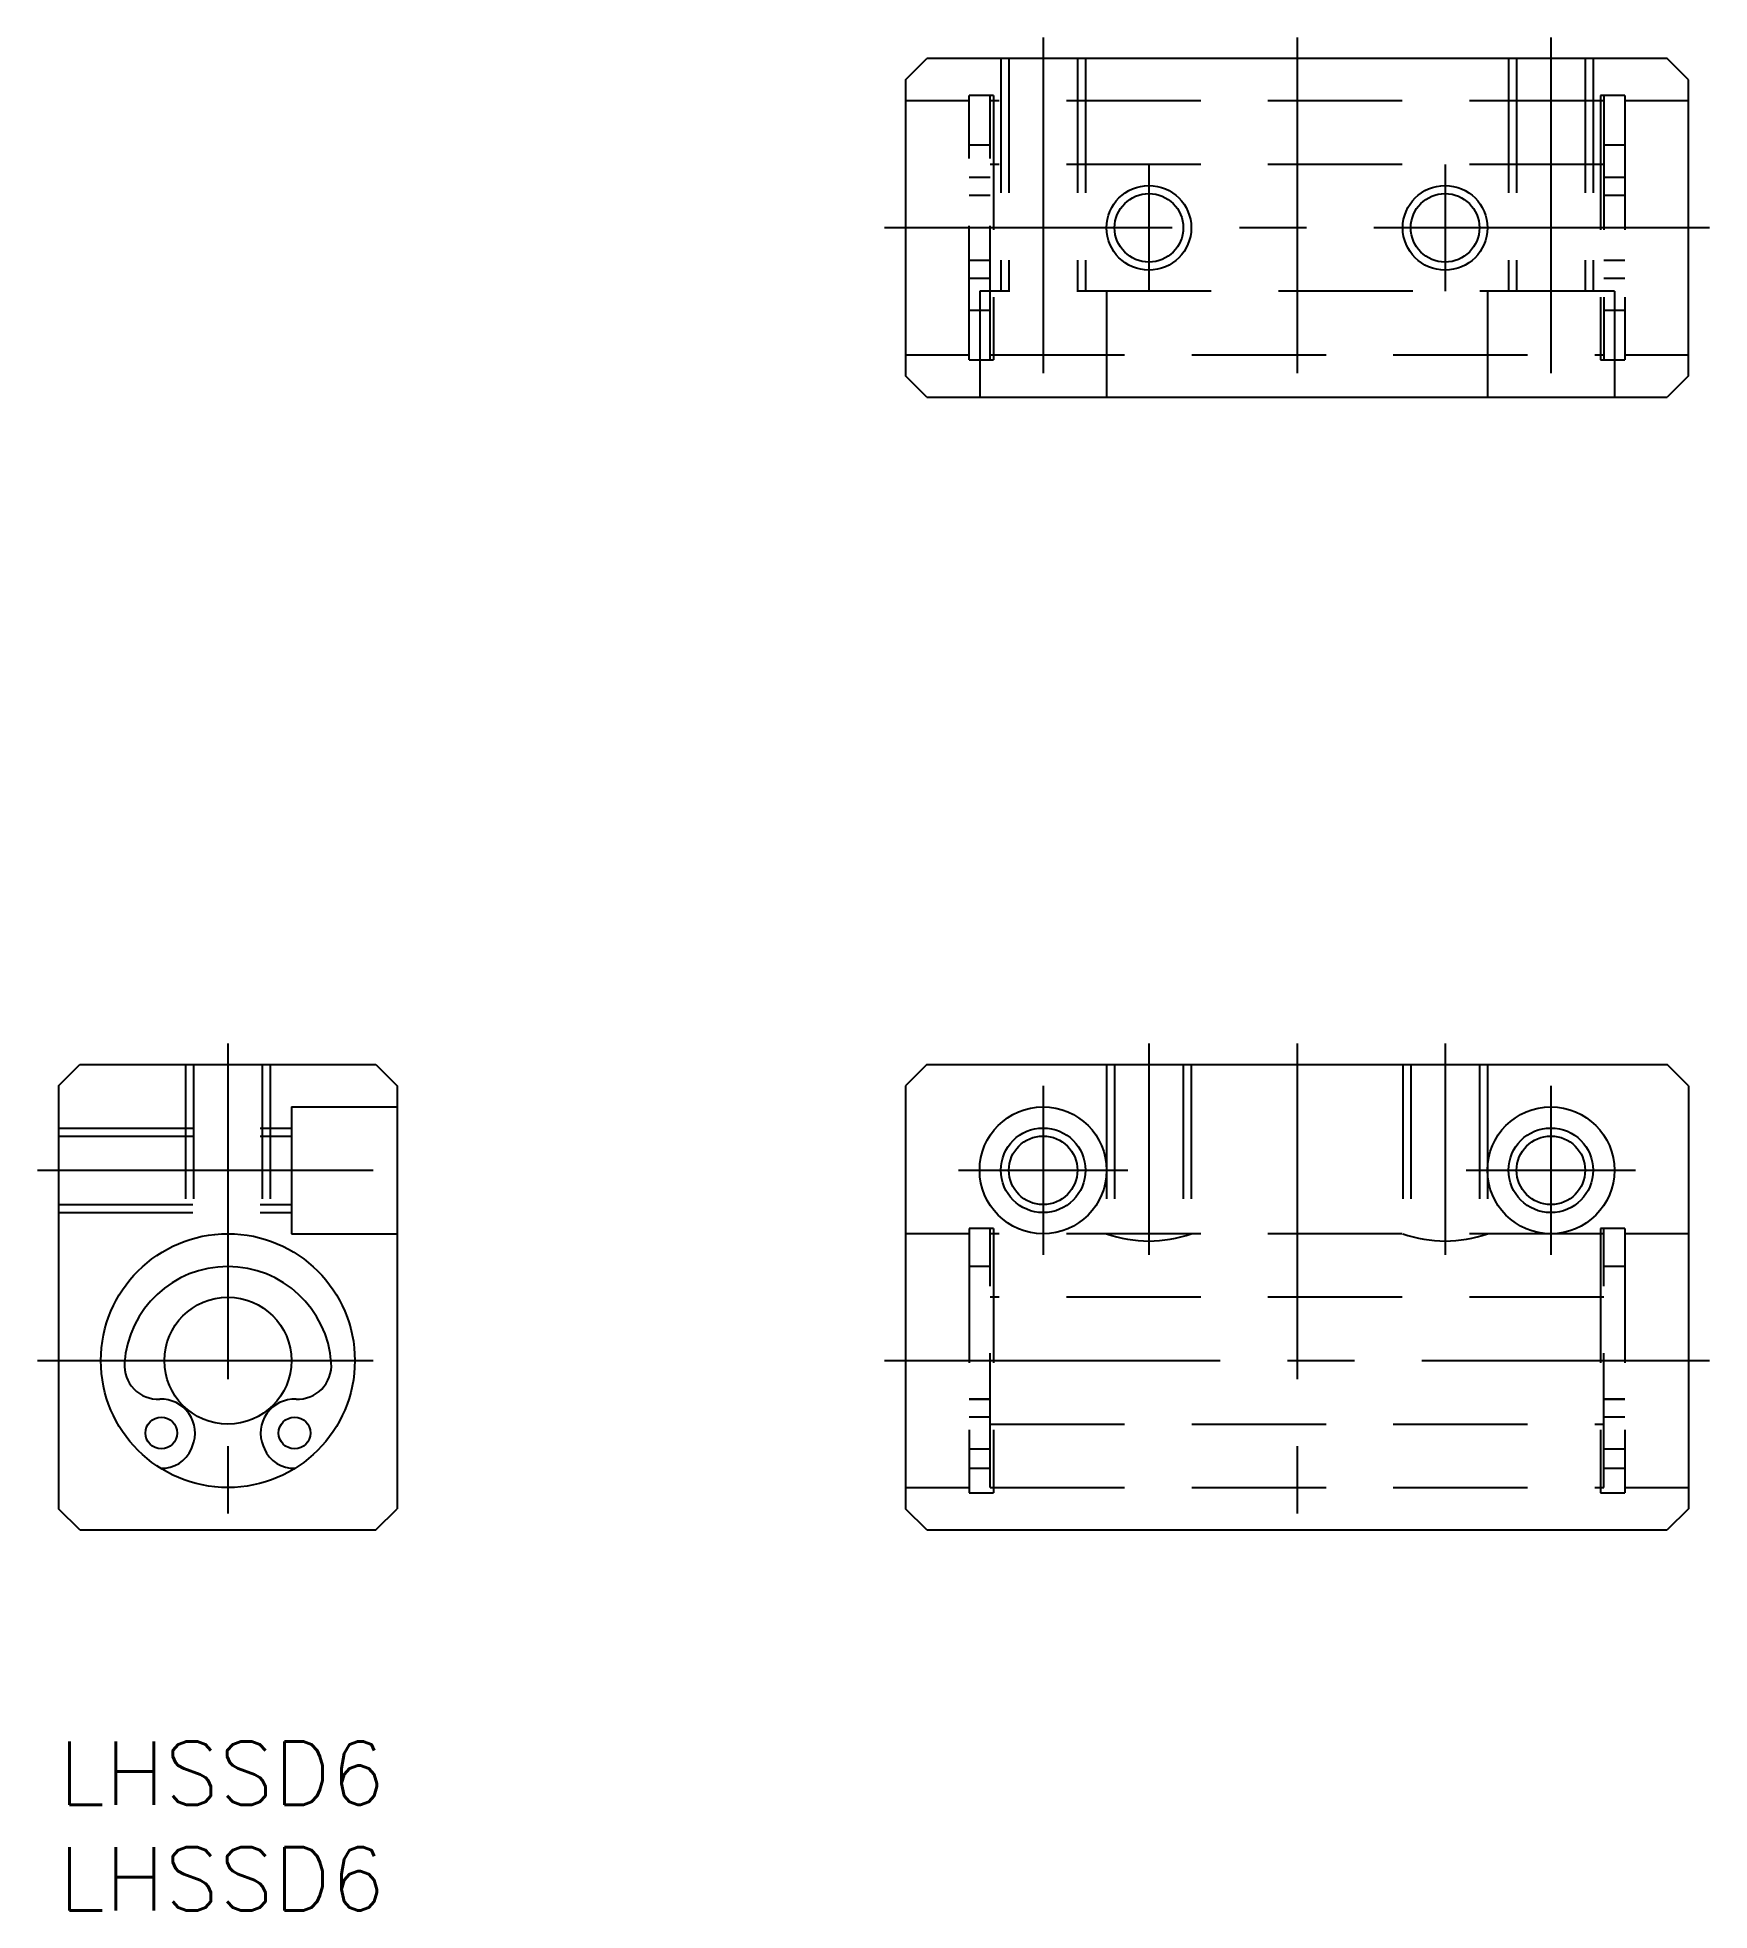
# Model space of a CAD drawing. Extents: x -1 to 78, y -8 to 80.6.
import ezdxf

# ---------------------------------------------------------------- set-up
doc = ezdxf.new("R2010")
doc.units = 0
doc.header["$LTSCALE"] = 0.5
doc.linetypes.add('CENTER', pattern=[50.8, 31.75, -6.35, 6.35, -6.35])
doc.linetypes.add('DASHED', pattern=[19.05, 12.7, -6.35])
for name, color, linetype in [('MSM_CENTER', 1, 'CENTER'), ('MSM_CONTINUOUS', 7, 'CONTINUOUS'), ('MSM_DASHED', 4, 'DASHED'), ('MSM_NARROW', 5, 'CONTINUOUS'), ('MSM_PART_NUMBER', 7, 'CONTINUOUS')]:
    doc.layers.add(name, color=color, linetype=linetype)
doc.styles.get("Standard").update_dxf_attribs({"font": 'txt.shx', "height": 3, "bigfont": 'bigfont.shx'})

# ---------------------------------------------------------------- blocks, each defined once
blk = doc.blocks.new('*U2')
at = {"layer": 'MSM_PART_NUMBER'}
blk.add_text('LHSSD6', height=3, dxfattribs=at).set_placement((0, -3))
blk = doc.blocks.new('*U3')
at = {"layer": 'MSM_PART_NUMBER'}
blk.add_text('LHSSD6', height=3, dxfattribs=at).set_placement((0, -8))

msp = doc.modelspace()

# ---------------------------------------------------------------- linework, layer by layer
at = {"layer": 'MSM_CENTER'}
for p, q in [((46.537, 80.563), (46.537, 62.563)), ((58.537, 80.563), (58.537, 62.563)), ((70.537, 80.563), (70.537, 62.563)), ((51.537, 74.563), (51.537, 68.563)), ((65.537, 74.563), (65.537, 68.563)), ((78.037, 71.563), (39.037, 71.563)), ((8, 33), (8, 9)), ((51.537, 33), (51.537, 23)), ((58.537, 33), (58.537, 9)), ((65.537, 33), (65.537, 23)), ((46.537, 31), (46.537, 23)), ((70.537, 31), (70.537, 23)), ((-1, 27), (17, 27)), ((42.537, 27), (50.537, 27)), ((66.537, 27), (74.537, 27)), ((-1, 18), (17, 18)), ((39.037, 18), (78.037, 18))]:
    msp.add_line(p, q, dxfattribs=at)
at = {"layer": 'MSM_CONTINUOUS'}
for p, q in [((40.037, 78.563), (41.037, 79.563)), ((76.037, 79.563), (41.037, 79.563)), ((77.037, 78.563), (76.037, 79.563)), ((40.037, 78.563), (40.037, 64.563)), ((77.037, 64.563), (77.037, 78.563)), ((41.037, 63.563), (40.037, 64.563)), ((77.037, 64.563), (76.037, 63.563)), ((41.037, 63.563), (76.037, 63.563)), ((0, 31), (1, 32)), ((1, 32), (15, 32)), ((15, 32), (16, 31)), ((41.037, 32), (40.037, 31)), ((41.037, 32), (76.037, 32)), ((77.037, 31), (76.037, 32)), ((0, 31), (0, 11)), ((16, 31), (16, 11)), ((40.037, 31), (40.037, 11)), ((77.037, 31), (77.037, 11)), ((16, 21), (16, 21)), ((6.274, 13.837), (6.328, 13.967)), ((9.672, 13.967), (9.726, 13.837)), ((1, 10), (0, 11)), ((15, 10), (16, 11)), ((41.037, 10), (40.037, 11)), ((77.037, 11), (76.037, 10)), ((1, 10), (15, 10)), ((41.037, 10), (76.037, 10))]:
    msp.add_line(p, q, dxfattribs=at)
for centre, radius in [((51.537, 71.563), 1.621), ((65.537, 71.563), 1.621), ((46.537, 27), 3), ((70.537, 27), 3), ((46.537, 27), 1.621), ((70.537, 27), 1.621), ((8, 18), 6), ((8, 18), 3), ((4.85, 14.579), 0.75), ((11.15, 14.579), 0.75)]:
    msp.add_circle(centre, radius, dxfattribs=at)
for centre, radius, start, end in [((8, 17.55), 4.9, 3.93239, 176.06762), ((4.708, 17.776), 1.6, 176.06761, 272.54747), ((11.292, 17.776), 1.6, 267.45253, 3.93239), ((4.85, 14.579), 1.6, 337.4837, 92.54747), ((11.15, 14.579), 1.6, 87.45253, 202.5163), ((4.888, 14.411), 1.5, 267.34643, 337.4837), ((11.112, 14.411), 1.5, 202.5163, 272.65357)]:
    msp.add_arc(centre, radius, start, end, dxfattribs=at)
at = {"layer": 'MSM_DASHED'}
for p, q in [((44.537, 79.563), (44.537, 68.563)), ((44.916, 79.563), (44.916, 68.563)), ((48.158, 79.563), (48.158, 68.563)), ((48.537, 79.563), (48.537, 68.563)), ((68.537, 79.563), (68.537, 68.563)), ((68.916, 79.563), (68.916, 68.563)), ((72.158, 79.563), (72.158, 68.563)), ((72.537, 79.563), (72.537, 68.563)), ((43.037, 77.563), (40.037, 77.563)), ((43.037, 65.313), (43.037, 77.813)), ((44.187, 77.813), (43.037, 77.813)), ((44.037, 65.313), (44.037, 77.813)), ((73.037, 77.563), (44.037, 77.563)), ((44.187, 77.813), (44.187, 65.313)), ((72.887, 77.813), (72.887, 65.313)), ((74.037, 77.813), (72.887, 77.813)), ((73.037, 77.813), (73.037, 65.313)), ((74.037, 77.813), (74.037, 65.313)), ((77.037, 77.563), (74.037, 77.563)), ((44.037, 75.463), (43.037, 75.463)), ((74.037, 75.463), (73.037, 75.463)), ((73.037, 74.563), (44.037, 74.563)), ((43.037, 73.963), (44.037, 73.963)), ((73.037, 73.963), (74.037, 73.963)), ((43.037, 73.113), (44.037, 73.113)), ((73.037, 73.113), (74.037, 73.113)), ((44.037, 70.013), (43.037, 70.013)), ((74.037, 70.013), (73.037, 70.013)), ((44.037, 69.163), (43.037, 69.163)), ((74.037, 69.163), (73.037, 69.163)), ((73.537, 68.563), (43.537, 68.563)), ((43.537, 68.563), (43.537, 63.563)), ((49.537, 68.563), (49.537, 63.563)), ((67.537, 68.563), (67.537, 63.563)), ((73.537, 68.563), (73.537, 63.563)), ((43.037, 67.663), (44.037, 67.663)), ((73.037, 67.663), (74.037, 67.663)), ((40.037, 65.563), (43.037, 65.563)), ((44.037, 65.563), (73.037, 65.563)), ((74.037, 65.563), (77.037, 65.563)), ((43.037, 65.313), (44.187, 65.313)), ((72.887, 65.313), (74.037, 65.313)), ((6, 32), (6, 23.657)), ((6.379, 32), (6.379, 23.777)), ((9.621, 32), (9.621, 23.777)), ((10, 32), (10, 23.657)), ((49.537, 32), (49.537, 24)), ((49.916, 32), (49.916, 23.88)), ((53.158, 32), (53.158, 23.88)), ((53.537, 32), (53.537, 24)), ((63.537, 32), (63.537, 24)), ((63.916, 32), (63.916, 23.88)), ((67.158, 32), (67.158, 23.88)), ((67.537, 32), (67.537, 24)), ((11, 30), (11, 24)), ((11, 30), (16, 30)), ((0, 29), (11, 29)), ((0, 28.621), (11, 28.621)), ((0, 25.379), (11, 25.379)), ((0, 25), (11, 25)), ((11, 24), (16, 24)), ((43.037, 24), (40.037, 24)), ((44.187, 24.25), (43.037, 24.25)), ((43.037, 24.25), (43.037, 11.75)), ((44.037, 12), (44.037, 24.25)), ((73.037, 24), (44.037, 24)), ((44.187, 24.25), (44.187, 11.75)), ((74.037, 24.25), (72.887, 24.25)), ((72.887, 24.25), (72.887, 11.75)), ((73.037, 12), (73.037, 24.25)), ((74.037, 24.25), (74.037, 11.75)), ((77.037, 24), (74.037, 24)), ((44.037, 22.45), (43.037, 22.45)), ((74.037, 22.45), (73.037, 22.45)), ((73.037, 21), (44.037, 21)), ((44.037, 16.179), (43.037, 16.179)), ((43.037, 16.178), (44.037, 16.178)), ((43.037, 16.176), (44.037, 16.176)), ((74.037, 16.179), (73.037, 16.179)), ((74.037, 16.178), (73.037, 16.178)), ((73.037, 16.176), (74.037, 16.176)), ((44.037, 15.329), (43.037, 15.329)), ((74.037, 15.329), (73.037, 15.329)), ((44.037, 15), (73.037, 15)), ((43.037, 13.829), (44.037, 13.829)), ((73.037, 13.829), (74.037, 13.829)), ((43.037, 12.911), (44.037, 12.911)), ((73.037, 12.911), (74.037, 12.911)), ((40.037, 12), (43.037, 12)), ((43.037, 11.75), (44.187, 11.75)), ((44.037, 12), (73.037, 12)), ((72.887, 11.75), (74.037, 11.75)), ((74.037, 12), (77.037, 12))]:
    msp.add_line(p, q, dxfattribs=at)
for centre in [(51.537, 29.657), (65.537, 29.657)]:
    msp.add_arc(centre, 6, 250.52878, 289.47122, dxfattribs=at)
at = {"layer": 'MSM_NARROW'}
for centre in [(51.537, 71.563), (65.537, 71.563), (46.537, 27), (70.537, 27)]:
    msp.add_circle(centre, 2, dxfattribs=at)

# ---------------------------------------------------------------- block references
at = {"layer": 'MSM_CONTINUOUS'}
for name in ['*U2', '*U3']:
    msp.add_blockref(name, (0, 0), dxfattribs=at)

doc.saveas('drawing.dxf')
